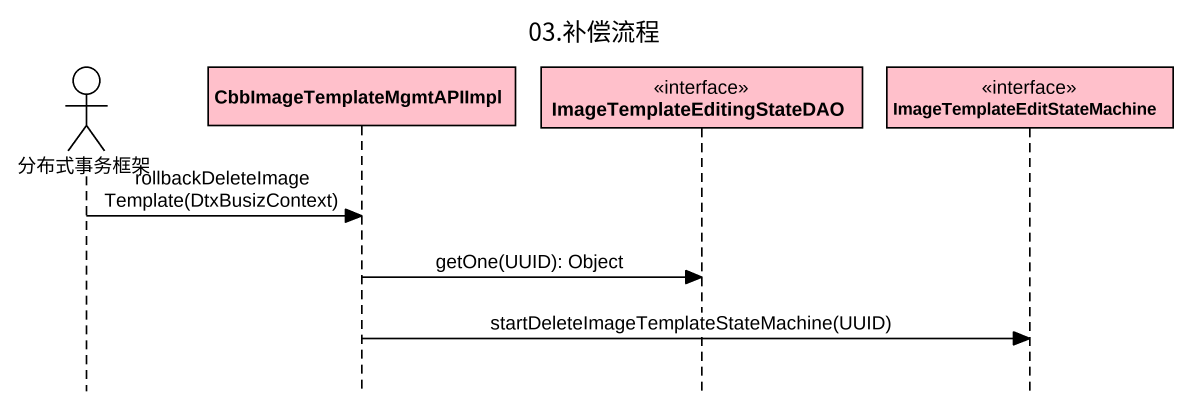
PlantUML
@startuml
title 03.补偿流程
hide footbox
actor 分布式事务框架 #FFFFFF
participant CbbImageTemplateMgmtAPIImpl #FFC0CB
participant ImageTemplateEditingStateDAO <<interface>> #FFC0CB
participant "ImageTemplateEditStateMachine" as ImageTemplateEditStateMachin <<interface>> #FFC0CB

分布式事务框架 -> CbbImageTemplateMgmtAPIImpl : rollbackDeleteImageTemplate(DtxBusizContext)
CbbImageTemplateMgmtAPIImpl -> ImageTemplateEditingStateDAO : getOne(UUID): Object
CbbImageTemplateMgmtAPIImpl -> ImageTemplateEditStateMachin : startDeleteImageTemplateStateMachine(UUID)
@enduml
